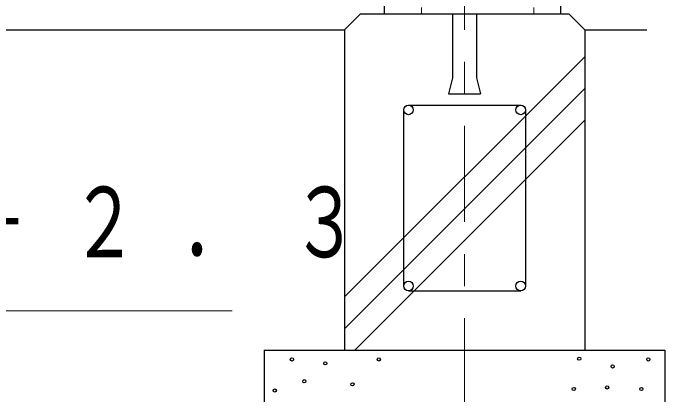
# Model space of a CAD drawing. Units: millimetres on the paper, scale 1:20. Extents: x -365 to 27, y 0 to 257.
# Drawn here: x -257.24 to -236.91, y 96.76 to 108.69 of the extents above; entities that cross this region are included whole.
import ezdxf

# ---------------------------------------------------------------- set-up
doc = ezdxf.new("R2010")
doc.units = ezdxf.units.MM
doc.linetypes.add('USER2', pattern=[6, 3, -1, 1, -1])
doc.layers.add('1_20', color=7, linetype='Continuous', lineweight=25)
doc.styles.add('ＭＳ ゴシック', font='')
doc.styles.get('ＭＳ ゴシック').set_extended_font_data('MS Gothic')

msp = doc.modelspace()

# ---------------------------------------------------------------- linework, layer by layer
at = {"layer": '1_20', "linetype": 'USER2', "lineweight": 13}
msp.add_line((-243.157, 90.162), (-243.157, 115.371), dxfattribs=at)
at = {"layer": '1_20', "color": 2}
for p, q in [((-245.657, 108.662), (-245.657, 109.112)), ((-240.157, 108.662), (-240.157, 109.112)), ((-245.657, 108.662), (-240.157, 108.662))]:
    msp.add_line(p, q, dxfattribs=at)
at = {"layer": '1_20', "color": 2, "lineweight": 13}
for p, q in [((-244.5, 108.662), (-244.5, 108.862)), ((-241, 108.662), (-241, 108.862))]:
    msp.add_line(p, q, dxfattribs=at)
at = {"layer": '1_20', "color": 70}
for p, q in [((-246.407, 108.662), (-246.907, 108.162)), ((-246.407, 108.662), (-239.907, 108.662)), ((-239.907, 108.662), (-239.407, 108.162))]:
    msp.add_line(p, q, dxfattribs=at)
at = {"layer": '1_20'}
for p, q in [((-243.532, 108.662), (-243.532, 106.662)), ((-242.782, 108.662), (-242.782, 106.662)), ((-314.907, 108.162), (-246.907, 108.162)), ((-246.907, 108.162), (-246.907, 98.162)), ((-239.407, 108.162), (-239.407, 98.162)), ((-239.407, 108.162), (-237.477, 108.162)), ((-243.532, 106.662), (-243.657, 106.162)), ((-242.782, 106.662), (-242.657, 106.162)), ((-243.657, 106.162), (-242.657, 106.162)), ((-244.907, 105.812), (-241.407, 105.812)), ((-245.057, 100.162), (-245.057, 105.662)), ((-241.257, 105.662), (-241.257, 100.162)), ((-244.907, 100.012), (-241.407, 100.012)), ((-249.407, 98.162), (-249.407, 91.662)), ((-249.407, 98.162), (-236.907, 98.162)), ((-236.907, 98.162), (-236.907, 91.662))]:
    msp.add_line(p, q, dxfattribs=at)
at = {"layer": '1_20', "lineweight": 13}
for p, q in [((-246.907, 99.82), (-239.407, 107.32)), ((-246.907, 98.83), (-239.407, 106.33)), ((-246.585, 98.162), (-239.407, 105.34))]:
    msp.add_line(p, q, dxfattribs=at)
msp.add_lwpolyline([(-304.475, 113.638), (-290.225, 99.388), (-250.41, 99.388)], dxfattribs=at)
at = {"layer": '1_20'}
for centre, radius in [((-244.907, 105.662), 0.15), ((-241.407, 105.662), 0.15), ((-244.907, 100.162), 0.15), ((-241.407, 100.162), 0.15), ((-248.546, 97.869), 0.05), ((-245.833, 97.869), 0.05), ((-239.582, 97.893), 0.05), ((-237.426, 97.869), 0.05), ((-247.504, 97.748), 0.05), ((-238.54, 97.651), 0.05), ((-248.158, 97.19), 0.05), ((-246.656, 97.093), 0.05), ((-238.71, 96.996), 0.05), ((-249.079, 96.9), 0.05), ((-239.751, 96.948), 0.05), ((-237.644, 96.948), 0.05)]:
    msp.add_circle(centre, radius, dxfattribs=at)

# ---------------------------------------------------------------- texts
at = {"layer": '1_20', "insert": (-289.884, 102.038), "char_height": 2.199, "attachment_point": 4, "style": 'ＭＳ ゴシック'}
msp.add_mtext('\\T1.64;\\W0.7;収納ボックス：ＰＬ－２．３', dxfattribs=at)

doc.saveas('drawing.dxf')
